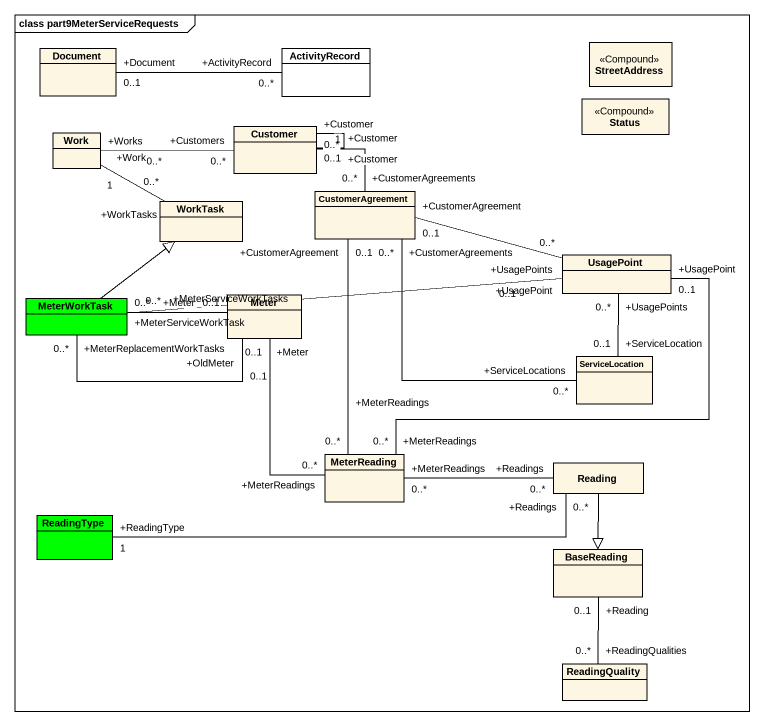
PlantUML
@startuml
mainframe class part9MeterServiceRequests
hide circle
hide empty members
class Document
class ActivityRecord #FFFFFF
class StreetAddress <<Compound>>
class Work
class Customer
class Status <<Compound>>
class WorkTask
class CustomerAgreement
class UsagePoint
class MeterWorkTask #00FF00
class Meter
class ServiceLocation
class MeterReading
class Reading
class ReadingType #00FF00
class BaseReading
class ReadingQuality
Document "+Document\n0..1" -right- "+ActivityRecord\n0..*" ActivityRecord
Work "+Work\n1" -right- "+WorkTasks\n0..*" WorkTask
Customer "+Customers\n0..*" -left- "+Works\n0..*" Work
Customer "+Customer\n0..1" -- "+Customer\n0..*" Customer
Customer "+Customer\n1" -- "+CustomerAgreements\n0..*" CustomerAgreement
CustomerAgreement "+CustomerAgreement\n0..1" -right- "+UsagePoints\n0..*" UsagePoint
CustomerAgreement "+CustomerAgreements\n0..*" -- "+ServiceLocations\n0..*" ServiceLocation
MeterWorkTask -up-|> WorkTask
MeterWorkTask "+MeterServiceWorkTasks\n0..*" -right- "+UsagePoint\n0..1" UsagePoint
MeterWorkTask "+MeterServiceWorkTask\n0..*" -right- "+Meter\n0..1" Meter
MeterWorkTask "+MeterReplacementWorkTasks\n0..*" -right- "+OldMeter\n0..1" Meter
Meter "+Meter\n0..1" -- "+MeterReadings\n0..*" MeterReading
ServiceLocation "+ServiceLocation\n0..1" -up- "+UsagePoints\n0..*" UsagePoint
MeterReading "+MeterReadings\n0..*" -up- "+CustomerAgreement\n0..1" CustomerAgreement
MeterReading "+MeterReadings\n0..*" -up- "+UsagePoint\n0..1" UsagePoint
Reading "+Readings\n0..*" -left- "+MeterReadings\n0..*" MeterReading
Reading "+Readings\n0..*" -left- "+ReadingType\n1" ReadingType
Reading --|> BaseReading
ReadingQuality "+ReadingQualities\n0..*" -up- "+Reading\n0..1" BaseReading
@enduml
